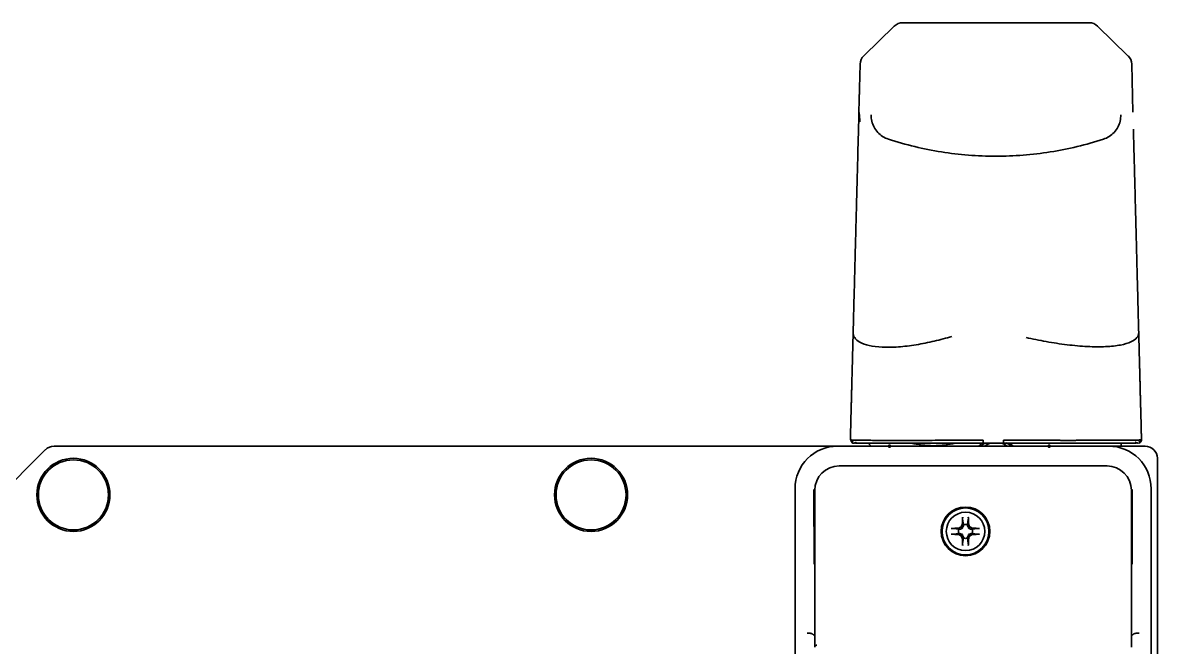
# Model space of a CAD drawing. Extents: x 53 to 4125, y 6244 to 9910.
# Drawn here: x 2777 to 2963.3, y 9807.4 to 9909.9 of the extents above; entities that cross this region are included whole.
import ezdxf

# ---------------------------------------------------------------- set-up
doc = ezdxf.new("R2010")
doc.units = 0
doc.header["$LTSCALE"] = 5
doc.layers.add('1', color=7, linetype='CONTINUOUS', true_color=0xffffff)

msp = doc.modelspace()

# ---------------------------------------------------------------- linework, layer by layer
at = {"layer": '1', "color": 7, "linetype": 'Continuous', "lineweight": 35}
for p, q in [((2915.09, 9904.46), (2920.08, 9909.33)), ((2952.08, 9909.89), (2921.47, 9909.89)), ((2953.47, 9909.33), (2958.46, 9904.46)), ((2914.28, 9895.22), (2914.48, 9903.08)), ((2959.07, 9903.08), (2959.27, 9895.22)), ((2914.35, 9898.1), (2914.35, 9898.16)), ((2959.2, 9898.16), (2959.2, 9898.1)), ((2914.18, 9891.44), (2914.28, 9895.22)), ((2914.31, 9895.15), (2914.28, 9895.22)), ((2913.33, 9859.1), (2913.38, 9861.1)), ((2782.1, 9840.39), (2910.77, 9840.39)), ((2910.77, 9840.39), (2955.28, 9840.39)), ((2915.78, 9840.89), (2916.28, 9840.39)), ((2934.7, 9840.89), (2938.04, 9840.89)), ((2955.28, 9840.39), (2961.28, 9840.39)), ((2957.28, 9840.39), (2957.34, 9840.46)), ((2960.17, 9840.89), (2960.18, 9840.89)), ((2766.93, 9826.05), (2780.69, 9839.81)), ((2963.28, 9838.39), (2963.28, 9772.39)), ((2955.03, 9837.14), (2911.02, 9837.14)), ((2903.78, 9810.85), (2903.78, 9833.39)), ((2906.9, 9821.04), (2906.88, 9833.29)), ((2907.03, 9833.14), (2907.03, 9807.84)), ((2959.03, 9807.84), (2959.03, 9833.14)), ((2959.17, 9833.29), (2959.15, 9821.04)), ((2962.28, 9833.39), (2962.28, 9810.85)), ((2930.69, 9826.74), (2929.76, 9826.86)), ((2930.86, 9826.74), (2930.67, 9826.93)), ((2931.26, 9826.91), (2931.05, 9827.11)), ((2931.43, 9827.31), (2931.24, 9827.5)), ((2931.43, 9827.48), (2931.31, 9828.41)), ((2932.12, 9827.31), (2932.31, 9827.5)), ((2932.13, 9827.48), (2932.24, 9828.41)), ((2932.29, 9826.91), (2932.5, 9827.11)), ((2932.69, 9826.74), (2932.88, 9826.93)), ((2932.87, 9826.74), (2933.79, 9826.86)), ((2930.69, 9826.04), (2929.76, 9825.93)), ((2930.86, 9826.05), (2930.67, 9825.86)), ((2931.26, 9825.87), (2931.05, 9825.67)), ((2931.43, 9825.48), (2931.24, 9825.29)), ((2931.43, 9825.3), (2931.31, 9824.38)), ((2932.12, 9825.48), (2932.31, 9825.29)), ((2932.13, 9825.3), (2932.24, 9824.38)), ((2932.29, 9825.87), (2932.5, 9825.67)), ((2932.69, 9826.05), (2932.88, 9825.86)), ((2932.87, 9826.04), (2933.79, 9825.93)), ((2906.9, 9809.39), (2906.78, 9809.39)), ((2906.9, 9809.39), (2906.9, 9809.39)), ((2959.15, 9809.39), (2959.27, 9809.39)), ((2959.15, 9809.39), (2959.15, 9809.39)), ((2903.78, 9793.74), (2903.78, 9807.64)), ((2907.13, 9807.57), (2907.03, 9807.57)), ((2962.28, 9807.64), (2962.28, 9793.74))]:
    msp.add_line(p, q, dxfattribs=at)
for centre, radius in [((2785.28, 9832.39), 6), ((2785.28, 9832.39), 5.75), ((2870.28, 9832.39), 6), ((2870.28, 9832.39), 5.75), ((2931.78, 9826.39), 4), ((2931.78, 9826.39), 3.85), ((2931.78, 9826.39), 3.16)]:
    msp.add_circle(centre, radius, dxfattribs=at)
for centre, radius, start, end in [((2921.47, 9907.89), 2, 90, 134.25), ((2952.08, 9907.89), 2, 45.75, 90), ((2916.48, 9903.03), 2, 134.25, 178.5), ((2957.07, 9903.03), 2, 1.5, 45.75), ((2782.1, 9838.39), 2, 90, 135), ((2936.78, 9837.89), 3.5, 120.9994, 134.415), ((2936.78, 9837.89), 3.1, 104.5978, 126.2541), ((2936.78, 9837.89), 3.1, 53.7478, 75.4041), ((2936.78, 9837.89), 3.5, 45.5794, 60.9975), ((2961.28, 9838.39), 2, 0, 90), ((2931.78, 9826.39), 1.15, 72.2011, 107.7989), ((2931.78, 9826.39), 1.15, 162.2011, 197.7989), ((2931.78, 9826.39), 1.15, 252.2011, 287.7989), ((2931.78, 9826.39), 1.15, 342.2011, 17.7989)]:
    msp.add_arc(centre, radius, start, end, dxfattribs=at)
for centre, major_axis, ratio, start_param, end_param in [((2910.78, 9833.39), (4.95, -4.95), 0.999695, 2.356347, 3.926839), ((2955.27, 9833.39), (-4.95, -4.95), 0.999695, 2.356347, 3.926839), ((2911.03, 9833.14), (-2.83, 2.83), 0.999695, 5.497939, 7.068431), ((2955.02, 9833.14), (2.83, 2.83), 0.999695, 5.497939, 7.068431), ((2931.48, 9826.4), (0.07, 3.73), 0.072244, 0.900133, 1.272854), ((2932.07, 9826.4), (0.07, -3.73), 0.072244, 1.868738, 2.24146), ((2931.77, 9826.69), (3.73, 0.07), 0.072244, 1.868738, 2.24146), ((2931.52, 9826.95), (3.34, 1.56), 0.094201, 1.665412, 1.782277), ((2931.22, 9826.65), (1.56, 3.34), 0.094201, 1.359315, 1.476181), ((2932.33, 9826.65), (1.56, -3.34), 0.094201, 1.665412, 1.782277), ((2932.03, 9826.95), (3.34, -1.56), 0.094201, 1.359315, 1.476181), ((2931.78, 9826.69), (3.73, -0.07), 0.072244, 0.900133, 1.272854), ((2931.77, 9826.1), (-3.73, 0.07), 0.072244, 0.900133, 1.272854), ((2931.52, 9825.84), (-3.34, 1.56), 0.094201, 1.359315, 1.476181), ((2931.22, 9826.13), (-1.56, 3.34), 0.094201, 1.665412, 1.782277), ((2931.48, 9826.39), (-0.07, 3.73), 0.072244, 1.868738, 2.24146), ((2932.07, 9826.39), (-0.07, -3.73), 0.072244, 0.900133, 1.272854), ((2932.33, 9826.13), (-1.56, -3.34), 0.094201, 1.359315, 1.476181), ((2932.03, 9825.84), (-3.34, -1.56), 0.094201, 1.665412, 1.782277), ((2931.78, 9826.1), (-3.73, -0.07), 0.072244, 1.868738, 2.24146), ((2907.4, 9809.4), (-0.5, -0.002), 0.003694, 5.497774, 6.274445), ((2958.65, 9809.4), (0.5, -0.002), 0.003694, 0.00874, 0.785412), ((2907.25, 9812.3), (0, -13.75), 0.017453, 5.043175, 5.063661), ((2907.32, 9812.31), (-0.2, -13.75), 0.017456, 5.064299, 5.080309), ((2958.8, 9812.3), (0, -13.75), 0.017454, 1.222352, 1.239985), ((2958.73, 9812.3), (0.2, -13.73), 0.017439, 1.203287, 1.216476)]:
    msp.add_ellipse(centre, major_axis=major_axis, ratio=ratio, start_param=start_param, end_param=end_param, dxfattribs=at)
for points, degree, knots in [([(2914.42, 9893.74), (2914.42, 9893.75), (2914.41, 9893.79), (2914.39, 9893.86), (2914.38, 9893.94), (2914.36, 9894.02), (2914.35, 9894.1), (2914.34, 9894.18), (2914.33, 9894.26), (2914.32, 9894.34), (2914.31, 9894.42), (2914.3, 9894.5), (2914.29, 9894.59), (2914.29, 9894.67), (2914.28, 9894.74), (2914.28, 9894.82), (2914.28, 9894.9), (2914.27, 9894.98), (2914.27, 9895.06), (2914.27, 9895.14), (2914.28, 9895.19), (2914.28, 9895.22)], 3, [0, 0, 0, 0, 0.026017, 0.081672, 0.137166, 0.192495, 0.247657, 0.302648, 0.357464, 0.412101, 0.466555, 0.520822, 0.574898, 0.628776, 0.682454, 0.735925, 0.789184, 0.842227, 0.895047, 0.94764, 1, 1, 1, 1]), ([(2959.35, 9892.41), (2959.35, 9892.4), (2959.35, 9892.36), (2959.35, 9892.15), (2959.36, 9891.81), (2959.38, 9891.16), (2959.41, 9889.87), (2959.45, 9888.43), (2959.5, 9886.5), (2959.57, 9884.09), (2959.64, 9881.39), (2959.73, 9877.64), (2959.83, 9873.94), (2959.92, 9870.44), (2960.01, 9867.05), (2960.1, 9863.84), (2960.17, 9860.99), (2960.2, 9859.68), (2960.22, 9859.03)], 3, [0, 0, 0, 0, 0.1, 0.15, 0.2, 0.3, 0.35, 0.4, 0.45, 0.5, 0.55, 0.6, 0.7, 0.75, 0.8, 0.9, 0.95, 1, 1, 1, 1]), ([(2913.38, 9861.1), (2913.4, 9861.77), (2913.45, 9863.83), (2913.54, 9866.92), (2913.62, 9870.16), (2913.68, 9872.63), (2913.75, 9875.16), (2913.82, 9877.75), (2913.89, 9880.34), (2913.95, 9882.83), (2914, 9884.69), (2914.04, 9886.03), (2914.07, 9887.23), (2914.1, 9888.43), (2914.13, 9889.78), (2914.15, 9890.52), (2914.16, 9890.96), (2914.17, 9891.18), (2914.18, 9891.35), (2914.18, 9891.42), (2914.18, 9891.44)], 3, [0, 0, 0, 0, 0.052632, 0.157895, 0.210526, 0.263158, 0.315789, 0.368421, 0.421053, 0.473684, 0.526316, 0.552632, 0.578947, 0.631579, 0.684211, 0.789474, 0.842105, 0.894737, 0.947368, 1, 1, 1, 1]), ([(2919.11, 9890.77), (2921.97, 9889.84), (2926.33, 9888.8), (2932.24, 9888.1), (2936.74, 9887.92), (2941.25, 9888.1), (2947.2, 9888.8), (2951.57, 9889.84), (2954.43, 9890.77)], 3, [0, 0, 0, 0, 0.25, 0.375, 0.5, 0.625, 0.75, 1, 1, 1, 1]), ([(2912.87, 9841.41), (2912.89, 9842.09), (2912.9, 9842.51), (2912.91, 9843.04), (2912.93, 9843.62), (2912.95, 9844.67), (2912.98, 9845.83), (2913.03, 9847.65), (2913.1, 9850.26), (2913.18, 9853.21), (2913.22, 9854.84), (2913.24, 9855.54), (2913.24, 9855.73), (2913.26, 9856.26), (2913.27, 9856.83), (2913.3, 9857.86), (2913.33, 9859.1)], 2, [0, 0, 0, 0.0625, 0.0625, 0.125, 0.125, 0.25, 0.25, 0.5, 0.5, 0.75, 0.78125, 0.8125, 0.8125, 0.875, 0.875, 1, 1, 1]), ([(2913.33, 9859.1), (2913.32, 9858.78), (2913.48, 9858.17), (2914.33, 9857.4), (2915.86, 9856.84), (2918.03, 9856.58), (2920.7, 9856.63), (2923.66, 9856.99), (2926.68, 9857.6), (2928.6, 9858.12), (2929.52, 9858.39)], 3, [0, 0, 0, 0, 0.124982, 0.249985, 0.374989, 0.499992, 0.624995, 0.749998, 0.875001, 1, 1, 1, 1]), ([(2941.72, 9858.22), (2942.78, 9857.98), (2945.01, 9857.52), (2948.47, 9856.99), (2951.85, 9856.7), (2954.88, 9856.67), (2957.34, 9856.94), (2959.08, 9857.46), (2960.05, 9858.17), (2960.23, 9858.74), (2960.22, 9859.03)], 3, [0, 0, 0, 0, 0.124993, 0.249997, 0.375, 0.500003, 0.625007, 0.75001, 0.875013, 1, 1, 1, 1]), ([(2960.22, 9859.03), (2960.25, 9858.12), (2960.28, 9856.81), (2960.29, 9856.27), (2960.32, 9855.2), (2960.34, 9854.64), (2960.39, 9852.68), (2960.45, 9850.24), (2960.51, 9847.84), (2960.57, 9845.82), (2960.6, 9844.69), (2960.63, 9843.61), (2960.64, 9843.01), (2960.65, 9842.51), (2960.66, 9842.24), (2960.68, 9841.68), (2960.68, 9841.41)], 2, [0, 0, 0, 0.125, 0.125, 0.1875, 0.25, 0.25, 0.5, 0.5, 0.75, 0.75, 0.875, 0.875, 0.9375, 0.9375, 0.96875, 1, 1, 1]), ([(2912.96, 9841.4), (2912.96, 9841.37), (2912.97, 9841.31), (2913, 9841.21), (2913.04, 9841.12), (2913.09, 9841.06), (2913.12, 9841.03)], 3, [0, 0, 0, 0, 0.232591, 0.479347, 0.737148, 1, 1, 1, 1]), ([(2934.69, 9841.38), (2933.97, 9841.38), (2933.25, 9841.38), (2931.81, 9841.37), (2931.09, 9841.36), (2930.03, 9841.36), (2929.68, 9841.36), (2928.98, 9841.35), (2928.63, 9841.35), (2927.61, 9841.35), (2926.94, 9841.34), (2925.62, 9841.34), (2924.97, 9841.34), (2923.7, 9841.33), (2923.09, 9841.33), (2921.3, 9841.33), (2920.21, 9841.33), (2918.7, 9841.33), (2918.22, 9841.33), (2917.32, 9841.34), (2916.89, 9841.34), (2916.11, 9841.34), (2915.75, 9841.34), (2915.25, 9841.35), (2915.09, 9841.35), (2914.79, 9841.35), (2914.64, 9841.35), (2914.37, 9841.36), (2914.24, 9841.36), (2914.01, 9841.36), (2913.9, 9841.37), (2913.59, 9841.37), (2913.42, 9841.38), (2913.15, 9841.39), (2913.05, 9841.4), (2912.98, 9841.4), (2912.97, 9841.4), (2912.96, 9841.4)], 3, [0, 0, 0, 0, 0.066297, 0.066297, 0.132593, 0.132593, 0.165741, 0.165741, 0.19889, 0.19889, 0.265186, 0.265186, 0.331483, 0.331483, 0.397779, 0.397779, 0.530372, 0.530372, 0.596669, 0.596669, 0.662965, 0.662965, 0.729262, 0.729262, 0.76241, 0.76241, 0.795558, 0.795558, 0.828706, 0.828706, 0.861855, 0.861855, 0.928151, 0.928151, 0.994448, 0.994448, 1, 1, 1, 1]), ([(2913.18, 9840.93), (2913.18, 9840.93), (2913.18, 9840.93), (2913.24, 9840.9), (2913.31, 9840.89), (2913.37, 9840.89)], 3, [0, 0, 0, 0, 0.007998, 0.007998, 1, 1, 1, 1]), ([(2913.37, 9840.89), (2913.37, 9840.89), (2913.37, 9840.89), (2913.37, 9840.89), (2913.37, 9840.89), (2913.37, 9840.89), (2913.37, 9840.89), (2913.37, 9840.89), (2913.38, 9840.89), (2913.38, 9840.89), (2913.38, 9840.89), (2913.38, 9840.89), (2913.39, 9840.89), (2913.39, 9840.89), (2913.39, 9840.89), (2913.4, 9840.89), (2913.4, 9840.89), (2913.4, 9840.89), (2913.41, 9840.89), (2913.41, 9840.89), (2913.42, 9840.89), (2913.42, 9840.89), (2913.43, 9840.89), (2913.44, 9840.89), (2913.44, 9840.89), (2913.45, 9840.89), (2913.45, 9840.89), (2913.46, 9840.89), (2913.47, 9840.89), (2913.47, 9840.89), (2913.48, 9840.89), (2913.49, 9840.89), (2913.5, 9840.89), (2913.5, 9840.89), (2913.51, 9840.89), (2913.52, 9840.89), (2913.53, 9840.89), (2913.54, 9840.89), (2913.55, 9840.89), (2913.56, 9840.89), (2913.56, 9840.89), (2913.57, 9840.89), (2913.57, 9840.89)], 3, [0, 0, 0, 0, 0.026887, 0.053695, 0.080425, 0.107077, 0.13365, 0.160147, 0.186566, 0.212907, 0.239172, 0.265361, 0.291473, 0.317509, 0.343469, 0.369354, 0.395163, 0.420896, 0.446555, 0.472139, 0.497648, 0.523083, 0.548444, 0.57373, 0.598943, 0.624082, 0.649148, 0.67414, 0.699059, 0.723905, 0.748678, 0.773379, 0.798007, 0.822563, 0.847047, 0.871459, 0.8958, 0.920069, 0.944266, 0.968393, 0.992449, 1, 1, 1, 1]), ([(2913.74, 9840.89), (2913.75, 9840.89), (2913.76, 9840.89), (2913.77, 9840.89), (2913.8, 9840.89), (2913.85, 9840.89), (2913.95, 9840.89), (2914.1, 9840.89), (2914.27, 9840.89), (2914.45, 9840.89), (2914.63, 9840.89), (2914.81, 9840.89), (2915.15, 9840.89), (2915.8, 9840.89), (2916.69, 9840.89), (2917.6, 9840.89), (2918.27, 9840.89), (2918.91, 9840.89), (2919.5, 9840.89), (2920.05, 9840.89), (2920.56, 9840.89), (2921.08, 9840.89), (2921.62, 9840.89), (2922.17, 9840.89), (2922.69, 9840.89), (2923.19, 9840.89), (2923.66, 9840.89), (2924.16, 9840.89), (2924.68, 9840.89), (2925.23, 9840.89), (2925.8, 9840.89), (2926.36, 9840.89), (2926.91, 9840.89), (2927.46, 9840.89), (2928.04, 9840.89), (2928.61, 9840.89), (2929.18, 9840.89), (2929.77, 9840.89), (2930.36, 9840.89), (2930.94, 9840.89), (2931.46, 9840.89), (2931.99, 9840.89), (2932.4, 9840.89), (2932.68, 9840.89), (2932.84, 9840.89), (2933, 9840.89), (2933.16, 9840.89), (2933.32, 9840.89), (2933.47, 9840.89), (2933.63, 9840.89), (2933.78, 9840.89), (2933.94, 9840.89), (2934.09, 9840.89), (2934.24, 9840.89), (2934.4, 9840.89), (2934.55, 9840.89), (2934.65, 9840.89), (2934.7, 9840.89)], 3, [0, 0, 0, 0, 0.002236, 0.004532, 0.00682, 0.017165, 0.032459, 0.052713, 0.07795, 0.096157, 0.114061, 0.131657, 0.148912, 0.206468, 0.290166, 0.329927, 0.366614, 0.400129, 0.430376, 0.453894, 0.477323, 0.500693, 0.524029, 0.54736, 0.570712, 0.588952, 0.607852, 0.627396, 0.647567, 0.668345, 0.689714, 0.711658, 0.730446, 0.750233, 0.77104, 0.7929, 0.810641, 0.831098, 0.854297, 0.872374, 0.890436, 0.908478, 0.926495, 0.931931, 0.937338, 0.942716, 0.948066, 0.953387, 0.95868, 0.963944, 0.96918, 0.974387, 0.979566, 0.984717, 0.98984, 0.994934, 1, 1, 1, 1]), ([(2922.81, 9840.89), (2923.42, 9840.75), (2924.03, 9840.64), (2925.25, 9840.5), (2925.87, 9840.46), (2926.79, 9840.46), (2927.1, 9840.47), (2927.56, 9840.49), (2927.79, 9840.51), (2928.02, 9840.53), (2928.18, 9840.55), (2928.26, 9840.56), (2928.95, 9840.64), (2929.56, 9840.75), (2930.17, 9840.89)], 3, [0, 0, 0, 0, 0.25, 0.25, 0.5, 0.5, 0.625, 0.625, 0.6875, 0.71875, 0.71875, 0.75, 0.75, 1, 1, 1, 1]), ([(2934.58, 9840.89), (2934.47, 9840.82), (2934.37, 9840.74), (2934.18, 9840.57), (2934.09, 9840.48), (2934, 9840.39)], 3, [0, 0, 0, 0, 0.5, 0.5, 1, 1, 1, 1]), ([(2934.7, 9840.89), (2934.7, 9840.89), (2934.7, 9840.9), (2934.7, 9840.95), (2934.69, 9840.99), (2934.69, 9841.08), (2934.69, 9841.14), (2934.69, 9841.26), (2934.69, 9841.33), (2934.69, 9841.38)], 3, [0, 0, 0, 0, 0.25, 0.25, 0.5, 0.5, 0.75, 0.75, 1, 1, 1, 1]), ([(2938.04, 9841.38), (2938.07, 9841.38), (2938.11, 9841.38), (2938.19, 9841.38), (2938.27, 9841.38), (2938.36, 9841.38), (2938.45, 9841.38), (2938.54, 9841.38), (2938.65, 9841.38), (2938.75, 9841.38), (2938.87, 9841.38), (2938.99, 9841.38), (2939.11, 9841.38), (2939.24, 9841.38), (2939.38, 9841.38), (2939.52, 9841.38), (2939.67, 9841.38), (2939.82, 9841.37), (2939.98, 9841.37), (2940.14, 9841.37), (2940.32, 9841.37), (2940.49, 9841.37), (2940.67, 9841.37), (2940.86, 9841.37), (2941.06, 9841.37), (2941.26, 9841.37), (2941.46, 9841.36), (2941.68, 9841.36), (2941.89, 9841.36), (2942.12, 9841.36), (2942.35, 9841.36), (2942.58, 9841.36), (2942.83, 9841.36), (2943.07, 9841.36), (2943.33, 9841.35), (2943.59, 9841.35), (2943.85, 9841.35), (2944.12, 9841.35), (2944.4, 9841.35), (2944.68, 9841.35), (2944.97, 9841.35), (2945.26, 9841.35), (2945.56, 9841.35), (2945.86, 9841.35), (2946.17, 9841.35), (2946.48, 9841.35), (2946.8, 9841.35), (2947.12, 9841.34), (2947.44, 9841.34), (2947.77, 9841.34), (2948.11, 9841.34), (2948.45, 9841.34), (2948.79, 9841.34), (2949.13, 9841.34), (2949.48, 9841.34), (2949.83, 9841.34), (2950.18, 9841.34), (2950.53, 9841.35), (2950.89, 9841.35), (2951.25, 9841.35), (2951.6, 9841.35), (2951.96, 9841.35), (2952.32, 9841.35), (2952.67, 9841.35), (2953.03, 9841.35), (2953.38, 9841.35), (2953.73, 9841.35), (2954.15, 9841.35), (2954.63, 9841.35), (2955.15, 9841.35), (2955.64, 9841.35), (2956.1, 9841.35), (2956.52, 9841.35), (2956.92, 9841.36), (2957.28, 9841.36), (2957.62, 9841.36), (2957.94, 9841.36), (2958.14, 9841.36), (2958.26, 9841.36), (2958.29, 9841.36), (2958.32, 9841.36), (2958.36, 9841.36), (2958.39, 9841.36), (2958.43, 9841.36), (2958.46, 9841.36), (2958.49, 9841.36), (2958.53, 9841.36), (2958.56, 9841.37), (2958.6, 9841.37), (2958.63, 9841.37), (2958.67, 9841.37), (2958.7, 9841.37), (2958.74, 9841.37), (2958.77, 9841.37), (2958.81, 9841.37), (2958.84, 9841.37), (2958.87, 9841.37), (2958.91, 9841.37), (2958.94, 9841.37), (2958.98, 9841.37), (2959.01, 9841.37), (2959.05, 9841.37), (2959.08, 9841.37), (2959.12, 9841.37), (2959.15, 9841.37), (2959.19, 9841.37), (2959.22, 9841.37), (2959.26, 9841.37), (2959.29, 9841.37), (2959.33, 9841.38), (2959.36, 9841.38), (2959.39, 9841.38), (2959.43, 9841.38), (2959.46, 9841.38), (2959.49, 9841.38), (2959.53, 9841.38), (2959.56, 9841.38), (2959.59, 9841.38), (2959.63, 9841.38), (2959.66, 9841.38), (2959.69, 9841.38), (2959.72, 9841.38), (2959.75, 9841.38), (2959.78, 9841.38), (2959.82, 9841.38), (2959.85, 9841.38), (2959.88, 9841.39), (2959.91, 9841.39), (2959.94, 9841.39), (2959.96, 9841.39), (2959.99, 9841.39), (2960.02, 9841.39), (2960.05, 9841.39), (2960.08, 9841.39), (2960.1, 9841.39), (2960.13, 9841.39), (2960.16, 9841.39), (2960.18, 9841.39), (2960.21, 9841.39), (2960.23, 9841.39), (2960.26, 9841.39), (2960.28, 9841.39), (2960.3, 9841.4), (2960.33, 9841.4), (2960.35, 9841.4), (2960.37, 9841.4), (2960.39, 9841.4), (2960.41, 9841.4), (2960.43, 9841.4), (2960.45, 9841.4), (2960.47, 9841.4), (2960.48, 9841.4), (2960.5, 9841.4), (2960.52, 9841.4), (2960.53, 9841.4), (2960.55, 9841.4), (2960.56, 9841.4), (2960.58, 9841.4), (2960.58, 9841.4), (2960.59, 9841.4), (2960.59, 9841.4)], 3, [0, 0, 0, 0, 0.002067, 0.004294, 0.006682, 0.009233, 0.011947, 0.014824, 0.017866, 0.021073, 0.024447, 0.027988, 0.031697, 0.035575, 0.039624, 0.043844, 0.048237, 0.052804, 0.057546, 0.062464, 0.06756, 0.072835, 0.07829, 0.083926, 0.089745, 0.095749, 0.101939, 0.108316, 0.114883, 0.12164, 0.128589, 0.135732, 0.143071, 0.150605, 0.158337, 0.166268, 0.1744, 0.182732, 0.191268, 0.200007, 0.208952, 0.218103, 0.227462, 0.23703, 0.246808, 0.256798, 0.267, 0.277416, 0.288045, 0.298887, 0.309944, 0.321215, 0.3327, 0.344399, 0.356312, 0.36844, 0.38078, 0.393335, 0.406102, 0.419081, 0.43227, 0.445668, 0.459273, 0.473082, 0.487093, 0.501305, 0.515714, 0.530317, 0.554133, 0.577395, 0.600091, 0.622208, 0.643736, 0.664667, 0.684993, 0.704712, 0.723822, 0.742321, 0.7445, 0.746706, 0.748939, 0.751199, 0.753485, 0.755798, 0.758138, 0.760504, 0.762896, 0.765315, 0.767761, 0.770233, 0.772731, 0.775255, 0.777805, 0.780381, 0.782983, 0.785611, 0.788265, 0.790944, 0.793649, 0.796379, 0.799135, 0.801916, 0.804723, 0.807554, 0.810411, 0.813292, 0.816198, 0.81913, 0.822085, 0.825066, 0.828071, 0.8311, 0.834154, 0.837232, 0.840334, 0.84346, 0.84661, 0.849783, 0.852981, 0.856202, 0.859446, 0.862714, 0.866005, 0.869319, 0.872656, 0.876015, 0.879398, 0.882803, 0.88623, 0.88968, 0.893151, 0.896645, 0.900161, 0.903698, 0.907256, 0.910836, 0.914438, 0.91806, 0.921702, 0.925366, 0.92905, 0.932754, 0.936478, 0.940222, 0.943986, 0.947769, 0.951572, 0.955394, 0.959235, 0.963094, 0.966973, 0.97087, 0.974786, 0.97872, 0.982672, 0.986642, 0.990629, 0.994634, 0.998657, 1, 1, 1, 1]), ([(2938.04, 9841.38), (2938.04, 9841.33), (2938.04, 9841.26), (2938.04, 9841.14), (2938.04, 9841.08), (2938.04, 9840.99), (2938.04, 9840.95), (2938.04, 9840.9), (2938.04, 9840.89), (2938.04, 9840.89)], 3, [0, 0, 0, 0, 0.25, 0.25, 0.5, 0.5, 0.75, 0.75, 1, 1, 1, 1]), ([(2938.04, 9840.89), (2938.07, 9840.89), (2938.12, 9840.89), (2938.21, 9840.89), (2938.3, 9840.89), (2938.4, 9840.89), (2938.5, 9840.89), (2938.62, 9840.89), (2938.74, 9840.89), (2938.86, 9840.89), (2939, 9840.89), (2939.14, 9840.89), (2939.28, 9840.89), (2939.44, 9840.89), (2939.6, 9840.89), (2939.76, 9840.89), (2939.94, 9840.89), (2940.12, 9840.89), (2940.45, 9840.89), (2940.91, 9840.89), (2941.49, 9840.89), (2942.01, 9840.89), (2942.49, 9840.89), (2942.96, 9840.89), (2943.43, 9840.89), (2943.92, 9840.89), (2944.44, 9840.89), (2944.97, 9840.89), (2945.51, 9840.89), (2946.07, 9840.89), (2946.74, 9840.89), (2947.48, 9840.89), (2948.28, 9840.89), (2949.03, 9840.89), (2949.73, 9840.89), (2950.35, 9840.89), (2950.88, 9840.89), (2951.34, 9840.89), (2951.78, 9840.89), (2952.2, 9840.89), (2952.6, 9840.89), (2952.98, 9840.89), (2953.33, 9840.89), (2953.83, 9840.89), (2954.45, 9840.89), (2955.15, 9840.89), (2955.79, 9840.89), (2956.35, 9840.89), (2956.83, 9840.89), (2957.23, 9840.89), (2957.57, 9840.89), (2957.85, 9840.89), (2958.07, 9840.89), (2958.25, 9840.89), (2958.44, 9840.89), (2958.66, 9840.89), (2958.91, 9840.89), (2959.15, 9840.89), (2959.34, 9840.89), (2959.49, 9840.89), (2959.62, 9840.89), (2959.71, 9840.89), (2959.76, 9840.89), (2959.78, 9840.89)], 3, [0, 0, 0, 0, 0.002533, 0.005294, 0.008283, 0.0115, 0.014944, 0.018615, 0.022512, 0.026635, 0.030984, 0.035558, 0.040356, 0.045378, 0.050625, 0.056095, 0.061787, 0.067703, 0.073842, 0.094409, 0.113284, 0.13049, 0.14604, 0.161194, 0.177091, 0.193737, 0.211124, 0.229243, 0.248079, 0.267613, 0.287821, 0.318112, 0.347193, 0.375119, 0.401933, 0.427667, 0.44692, 0.465659, 0.483865, 0.501523, 0.518622, 0.535162, 0.55114, 0.566557, 0.603567, 0.639038, 0.673039, 0.705548, 0.734285, 0.760124, 0.783059, 0.803094, 0.820244, 0.834519, 0.845927, 0.867413, 0.891176, 0.917237, 0.938906, 0.958202, 0.975103, 0.989593, 1, 1, 1, 1]), ([(2939.55, 9840.39), (2939.46, 9840.48), (2939.37, 9840.57), (2939.18, 9840.74), (2939.08, 9840.82), (2938.97, 9840.89)], 3, [0, 0, 0, 0, 0.5, 0.5, 1, 1, 1, 1]), ([(2957.34, 9840.89), (2957.34, 9840.75), (2957.34, 9840.64), (2957.34, 9840.5), (2957.34, 9840.46), (2957.34, 9840.46), (2957.34, 9840.46), (2957.34, 9840.46)], 3, [0, 0, 0, 0, 0.498862, 0.498862, 0.997724, 0.997724, 1, 1, 1, 1]), ([(2960.18, 9840.89), (2960.24, 9840.89), (2960.31, 9840.9), (2960.37, 9840.93), (2960.37, 9840.93), (2960.37, 9840.93)], 3, [0, 0, 0, 0, 0.991695, 0.991695, 1, 1, 1, 1]), ([(2960.39, 9840.96), (2960.42, 9840.97), (2960.48, 9841), (2960.56, 9841.06), (2960.62, 9841.15), (2960.66, 9841.24), (2960.68, 9841.31), (2960.68, 9841.37), (2960.68, 9841.41)], 3, [0, 0, 0, 0, 0.398005, 0.679053, 0.83861, 0.88955, 0.930263, 1, 1, 1, 1]), ([(2960.44, 9841.03), (2960.46, 9841.06), (2960.51, 9841.11), (2960.56, 9841.21), (2960.58, 9841.31), (2960.59, 9841.37), (2960.59, 9841.4)], 3, [0, 0, 0, 0, 0.262853, 0.520648, 0.767403, 1, 1, 1, 1]), ([(2931.31, 9828.41), (2931.31, 9828.41), (2931.31, 9828.42), (2931.3, 9828.44), (2931.3, 9828.44), (2931.3, 9828.45), (2931.3, 9828.46), (2931.3, 9828.48), (2931.3, 9828.49), (2931.3, 9828.5), (2931.3, 9828.52), (2931.3, 9828.53), (2931.3, 9828.55), (2931.3, 9828.56), (2931.3, 9828.58), (2931.3, 9828.59), (2931.3, 9828.61), (2931.3, 9828.62), (2931.3, 9828.63), (2931.3, 9828.65), (2931.3, 9828.67), (2931.31, 9828.69), (2931.31, 9828.71), (2931.31, 9828.72)], 3, [0, 0, 0, 0, 0.125, 0.125, 0.1875, 0.1875, 0.25, 0.3125, 0.3125, 0.375, 0.375, 0.5, 0.5, 0.5625, 0.5625, 0.625, 0.6875, 0.6875, 0.75, 0.75, 0.875, 0.875, 1, 1, 1, 1]), ([(2932.24, 9828.72), (2932.24, 9828.71), (2932.24, 9828.69), (2932.25, 9828.67), (2932.25, 9828.65), (2932.25, 9828.62), (2932.25, 9828.61), (2932.25, 9828.58), (2932.25, 9828.58), (2932.25, 9828.56), (2932.25, 9828.55), (2932.25, 9828.53), (2932.25, 9828.52), (2932.25, 9828.51), (2932.25, 9828.49), (2932.25, 9828.48), (2932.25, 9828.46), (2932.25, 9828.45), (2932.25, 9828.44), (2932.25, 9828.43), (2932.24, 9828.42), (2932.24, 9828.41), (2932.24, 9828.41), (2932.24, 9828.41)], 3, [0, 0, 0, 0, 0.125, 0.125, 0.25, 0.25, 0.375, 0.375, 0.4375, 0.4375, 0.5, 0.5625, 0.5625, 0.625, 0.625, 0.75, 0.75, 0.8125, 0.8125, 0.875, 0.9375, 0.9375, 1, 1, 1, 1]), ([(2929.45, 9826.86), (2929.46, 9826.86), (2929.47, 9826.86), (2929.5, 9826.86), (2929.52, 9826.86), (2929.55, 9826.87), (2929.56, 9826.87), (2929.58, 9826.87), (2929.59, 9826.87), (2929.61, 9826.87), (2929.62, 9826.87), (2929.64, 9826.87), (2929.65, 9826.87), (2929.66, 9826.87), (2929.68, 9826.87), (2929.69, 9826.87), (2929.71, 9826.86), (2929.72, 9826.86), (2929.73, 9826.86), (2929.74, 9826.86), (2929.75, 9826.86), (2929.76, 9826.86), (2929.76, 9826.86), (2929.76, 9826.86)], 3, [0, 0, 0, 0, 0.125, 0.125, 0.25, 0.25, 0.375, 0.375, 0.4375, 0.4375, 0.5, 0.5625, 0.5625, 0.625, 0.625, 0.75, 0.75, 0.8125, 0.8125, 0.875, 0.9375, 0.9375, 1, 1, 1, 1]), ([(2931.26, 9826.91), (2931.19, 9826.88), (2931.12, 9826.85), (2930.99, 9826.8), (2930.92, 9826.77), (2930.86, 9826.74)], 3, [0, 0, 0, 0, 0.5, 0.5, 1, 1, 1, 1]), ([(2931.43, 9827.31), (2931.4, 9827.24), (2931.37, 9827.18), (2931.32, 9827.05), (2931.29, 9826.98), (2931.26, 9826.91)], 3, [0, 0, 0, 0, 0.5, 0.5, 1, 1, 1, 1]), ([(2932.29, 9826.91), (2932.26, 9826.98), (2932.23, 9827.05), (2932.18, 9827.18), (2932.15, 9827.24), (2932.12, 9827.31)], 3, [0, 0, 0, 0, 0.5, 0.5, 1, 1, 1, 1]), ([(2932.69, 9826.74), (2932.63, 9826.77), (2932.56, 9826.8), (2932.43, 9826.85), (2932.36, 9826.88), (2932.29, 9826.91)], 3, [0, 0, 0, 0, 0.5, 0.5, 1, 1, 1, 1]), ([(2933.79, 9826.86), (2933.79, 9826.86), (2933.8, 9826.86), (2933.82, 9826.86), (2933.82, 9826.86), (2933.83, 9826.86), (2933.85, 9826.87), (2933.86, 9826.87), (2933.87, 9826.87), (2933.88, 9826.87), (2933.9, 9826.87), (2933.91, 9826.87), (2933.94, 9826.87), (2933.94, 9826.87), (2933.96, 9826.87), (2933.97, 9826.87), (2933.99, 9826.87), (2934, 9826.87), (2934.01, 9826.86), (2934.03, 9826.86), (2934.05, 9826.86), (2934.08, 9826.86), (2934.09, 9826.86), (2934.1, 9826.86)], 3, [0, 0, 0, 0, 0.125, 0.125, 0.1875, 0.1875, 0.25, 0.3125, 0.3125, 0.375, 0.375, 0.5, 0.5, 0.5625, 0.5625, 0.625, 0.6875, 0.6875, 0.75, 0.75, 0.875, 0.875, 1, 1, 1, 1]), ([(2906.99, 9825.12), (2906.98, 9824.78), (2906.96, 9824.44), (2906.94, 9823.76), (2906.93, 9823.42), (2906.91, 9822.4), (2906.9, 9821.72), (2906.9, 9821.04)], 3, [0, 0, 0, 0, 0.25, 0.25, 0.5, 0.5, 1, 1, 1, 1]), ([(2929.76, 9825.93), (2929.76, 9825.92), (2929.75, 9825.92), (2929.73, 9825.92), (2929.73, 9825.92), (2929.72, 9825.92), (2929.71, 9825.92), (2929.69, 9825.92), (2929.68, 9825.92), (2929.67, 9825.92), (2929.65, 9825.92), (2929.64, 9825.92), (2929.61, 9825.92), (2929.61, 9825.92), (2929.59, 9825.92), (2929.58, 9825.92), (2929.56, 9825.92), (2929.55, 9825.92), (2929.54, 9825.92), (2929.52, 9825.92), (2929.5, 9825.92), (2929.47, 9825.92), (2929.46, 9825.93), (2929.45, 9825.93)], 3, [0, 0, 0, 0, 0.125, 0.125, 0.1875, 0.1875, 0.25, 0.3125, 0.3125, 0.375, 0.375, 0.5, 0.5, 0.5625, 0.5625, 0.625, 0.6875, 0.6875, 0.75, 0.75, 0.875, 0.875, 1, 1, 1, 1]), ([(2930.86, 9826.05), (2930.92, 9826.02), (2930.99, 9825.99), (2931.12, 9825.93), (2931.19, 9825.91), (2931.26, 9825.87)], 3, [0, 0, 0, 0, 0.5, 0.5, 1, 1, 1, 1]), ([(2931.26, 9825.87), (2931.29, 9825.81), (2931.32, 9825.74), (2931.37, 9825.61), (2931.4, 9825.54), (2931.43, 9825.48)], 3, [0, 0, 0, 0, 0.5, 0.5, 1, 1, 1, 1]), ([(2932.12, 9825.48), (2932.15, 9825.54), (2932.18, 9825.61), (2932.23, 9825.74), (2932.26, 9825.81), (2932.29, 9825.87)], 3, [0, 0, 0, 0, 0.5, 0.5, 1, 1, 1, 1]), ([(2932.29, 9825.87), (2932.36, 9825.91), (2932.43, 9825.93), (2932.56, 9825.99), (2932.63, 9826.02), (2932.69, 9826.05)], 3, [0, 0, 0, 0, 0.5, 0.5, 1, 1, 1, 1]), ([(2934.1, 9825.93), (2934.09, 9825.93), (2934.08, 9825.92), (2934.05, 9825.92), (2934.03, 9825.92), (2934, 9825.92), (2933.99, 9825.92), (2933.97, 9825.92), (2933.96, 9825.92), (2933.94, 9825.92), (2933.93, 9825.92), (2933.91, 9825.92), (2933.9, 9825.92), (2933.89, 9825.92), (2933.87, 9825.92), (2933.86, 9825.92), (2933.84, 9825.92), (2933.83, 9825.92), (2933.82, 9825.92), (2933.81, 9825.92), (2933.8, 9825.92), (2933.79, 9825.92), (2933.79, 9825.92), (2933.79, 9825.93)], 3, [0, 0, 0, 0, 0.125, 0.125, 0.25, 0.25, 0.375, 0.375, 0.4375, 0.4375, 0.5, 0.5625, 0.5625, 0.625, 0.625, 0.75, 0.75, 0.8125, 0.8125, 0.875, 0.9375, 0.9375, 1, 1, 1, 1]), ([(2931.31, 9824.07), (2931.31, 9824.08), (2931.31, 9824.09), (2931.3, 9824.12), (2931.3, 9824.13), (2931.3, 9824.16), (2931.3, 9824.18), (2931.3, 9824.2), (2931.3, 9824.21), (2931.3, 9824.22), (2931.3, 9824.24), (2931.3, 9824.25), (2931.3, 9824.27), (2931.3, 9824.28), (2931.3, 9824.3), (2931.3, 9824.31), (2931.3, 9824.33), (2931.3, 9824.33), (2931.3, 9824.35), (2931.3, 9824.36), (2931.31, 9824.37), (2931.31, 9824.37), (2931.31, 9824.38), (2931.31, 9824.38)], 3, [0, 0, 0, 0, 0.125, 0.125, 0.25, 0.25, 0.375, 0.375, 0.4375, 0.4375, 0.5, 0.5625, 0.5625, 0.625, 0.625, 0.75, 0.75, 0.8125, 0.8125, 0.875, 0.9375, 0.9375, 1, 1, 1, 1]), ([(2932.24, 9824.38), (2932.24, 9824.37), (2932.24, 9824.37), (2932.25, 9824.35), (2932.25, 9824.35), (2932.25, 9824.33), (2932.25, 9824.32), (2932.25, 9824.31), (2932.25, 9824.3), (2932.25, 9824.29), (2932.25, 9824.27), (2932.25, 9824.25), (2932.25, 9824.23), (2932.25, 9824.22), (2932.25, 9824.21), (2932.25, 9824.19), (2932.25, 9824.18), (2932.25, 9824.16), (2932.25, 9824.16), (2932.25, 9824.13), (2932.25, 9824.12), (2932.24, 9824.09), (2932.24, 9824.08), (2932.24, 9824.07)], 3, [0, 0, 0, 0, 0.125, 0.125, 0.1875, 0.1875, 0.25, 0.3125, 0.3125, 0.375, 0.375, 0.5, 0.5, 0.5625, 0.5625, 0.625, 0.6875, 0.6875, 0.75, 0.75, 0.875, 0.875, 1, 1, 1, 1]), ([(2903.78, 9807.64), (2903.78, 9807.65), (2903.78, 9807.68), (2903.78, 9807.73), (2903.78, 9807.8), (2903.78, 9807.88), (2903.78, 9807.98), (2903.78, 9808.09), (2903.78, 9808.21), (2903.78, 9808.37), (2903.78, 9808.55), (2903.78, 9808.76), (2903.78, 9808.95), (2903.78, 9809.13), (2903.78, 9809.32), (2903.78, 9809.52), (2903.78, 9809.74), (2903.78, 9809.92), (2903.78, 9810.06), (2903.78, 9810.14), (2903.78, 9810.21), (2903.78, 9810.28), (2903.78, 9810.35), (2903.78, 9810.42), (2903.78, 9810.48), (2903.78, 9810.54), (2903.78, 9810.59), (2903.78, 9810.64), (2903.78, 9810.69), (2903.78, 9810.73), (2903.78, 9810.78), (2903.78, 9810.81), (2903.78, 9810.84), (2903.78, 9810.85)], 3, [0, 0, 0, 0, 0.015307, 0.035184, 0.059624, 0.088618, 0.122161, 0.160243, 0.20286, 0.250007, 0.318362, 0.382801, 0.443342, 0.499998, 0.55265, 0.611855, 0.677626, 0.749989, 0.773387, 0.795826, 0.817305, 0.837824, 0.857382, 0.87598, 0.893616, 0.91029, 0.926001, 0.940748, 0.954531, 0.967349, 0.9792, 0.990084, 1, 1, 1, 1]), ([(2903.78, 9807.64), (2903.78, 9807.64), (2903.78, 9807.65), (2903.78, 9807.67), (2903.78, 9807.69), (2903.78, 9807.74), (2903.78, 9807.85), (2903.78, 9807.94), (2903.78, 9808.13), (2903.78, 9808.25), (2903.78, 9808.45), (2903.78, 9808.51), (2903.78, 9808.64), (2903.78, 9808.71), (2903.78, 9808.9), (2903.78, 9809.04), (2903.78, 9809.24), (2903.78, 9809.31), (2903.78, 9809.45), (2903.78, 9809.51), (2903.78, 9809.72), (2903.78, 9810), (2903.78, 9810.35), (2903.78, 9810.6), (2903.78, 9810.72), (2903.78, 9810.79), (2903.78, 9810.81), (2903.78, 9810.83), (2903.78, 9810.84), (2903.78, 9810.85)], 3, [0, 0, 0, 0, 0.007813, 0.007813, 0.015625, 0.03125, 0.0625, 0.125, 0.125, 0.25, 0.25, 0.3125, 0.3125, 0.375, 0.375, 0.5, 0.5, 0.5625, 0.5625, 0.625, 0.625, 0.75, 0.875, 0.9375, 0.96875, 0.984375, 0.992188, 0.992188, 1, 1, 1, 1]), ([(2962.27, 9810.85), (2962.27, 9810.84), (2962.27, 9810.83), (2962.27, 9810.81), (2962.27, 9810.79), (2962.27, 9810.72), (2962.27, 9810.6), (2962.27, 9810.49), (2962.27, 9810.28), (2962.27, 9810.14), (2962.27, 9809.93), (2962.27, 9809.86), (2962.27, 9809.72), (2962.27, 9809.65), (2962.27, 9809.44), (2962.27, 9809.31), (2962.27, 9809.1), (2962.27, 9809.04), (2962.27, 9808.9), (2962.27, 9808.84), (2962.27, 9808.64), (2962.27, 9808.38), (2962.27, 9808.06), (2962.27, 9807.85), (2962.27, 9807.74), (2962.27, 9807.69), (2962.27, 9807.67), (2962.27, 9807.65), (2962.27, 9807.64), (2962.27, 9807.64)], 3, [0, 0, 0, 0, 0.007812, 0.007812, 0.015625, 0.03125, 0.0625, 0.125, 0.125, 0.25, 0.25, 0.3125, 0.3125, 0.375, 0.375, 0.5, 0.5, 0.5625, 0.5625, 0.625, 0.625, 0.75, 0.875, 0.9375, 0.96875, 0.984375, 0.992188, 0.992188, 1, 1, 1, 1]), ([(2962.28, 9810.85), (2962.28, 9810.83), (2962.28, 9810.79), (2962.28, 9810.72), (2962.28, 9810.64), (2962.28, 9810.55), (2962.28, 9810.45), (2962.28, 9810.35), (2962.28, 9810.23), (2962.28, 9810.11), (2962.28, 9809.94), (2962.28, 9809.74), (2962.28, 9809.52), (2962.28, 9809.32), (2962.28, 9809.13), (2962.28, 9808.95), (2962.28, 9808.76), (2962.28, 9808.55), (2962.28, 9808.39), (2962.28, 9808.26), (2962.28, 9808.17), (2962.28, 9808.08), (2962.28, 9808.01), (2962.28, 9807.94), (2962.28, 9807.88), (2962.28, 9807.82), (2962.28, 9807.78), (2962.28, 9807.73), (2962.28, 9807.69), (2962.28, 9807.66), (2962.28, 9807.64), (2962.28, 9807.64)], 3, [0, 0, 0, 0, 0.017064, 0.036815, 0.059249, 0.084363, 0.112153, 0.142614, 0.175746, 0.211544, 0.250008, 0.322378, 0.388152, 0.447354, 0.499999, 0.556663, 0.617207, 0.681642, 0.74999, 0.781923, 0.811844, 0.839751, 0.865643, 0.889519, 0.911376, 0.931211, 0.949024, 0.964812, 0.978571, 0.990302, 1, 1, 1, 1]), ([(2905.78, 9809.71), (2905.8, 9809.71), (2905.82, 9809.71), (2905.84, 9809.71), (2905.84, 9809.71), (2905.85, 9809.71), (2905.86, 9809.71), (2905.87, 9809.71), (2905.91, 9809.71), (2905.94, 9809.7), (2905.99, 9809.7), (2906.01, 9809.7), (2906.04, 9809.7), (2906.05, 9809.7), (2906.1, 9809.69), (2906.16, 9809.69), (2906.23, 9809.67), (2906.28, 9809.67), (2906.31, 9809.66), (2906.32, 9809.66), (2906.39, 9809.64), (2906.44, 9809.63), (2906.51, 9809.61), (2906.53, 9809.6), (2906.56, 9809.59), (2906.57, 9809.59), (2906.59, 9809.58), (2906.6, 9809.57), (2906.64, 9809.55), (2906.68, 9809.53), (2906.71, 9809.51), (2906.73, 9809.5), (2906.74, 9809.48), (2906.75, 9809.47), (2906.77, 9809.44), (2906.78, 9809.41), (2906.78, 9809.39)], 3, [0, 0, 0, 0, 0.03125, 0.039063, 0.039063, 0.046875, 0.046875, 0.0625, 0.0625, 0.125, 0.125, 0.15625, 0.15625, 0.1875, 0.1875, 0.25, 0.3125, 0.34375, 0.34375, 0.375, 0.375, 0.5, 0.5, 0.5625, 0.5625, 0.59375, 0.59375, 0.625, 0.625, 0.75, 0.75, 0.8125, 0.8125, 0.875, 0.875, 1, 1, 1, 1]), ([(2960.27, 9809.71), (2960.25, 9809.71), (2960.23, 9809.71), (2960.21, 9809.71), (2960.21, 9809.71), (2960.2, 9809.71), (2960.19, 9809.71), (2960.18, 9809.71), (2960.14, 9809.71), (2960.11, 9809.7), (2960.06, 9809.7), (2960.04, 9809.7), (2960.01, 9809.7), (2960, 9809.7), (2959.95, 9809.69), (2959.89, 9809.69), (2959.82, 9809.67), (2959.77, 9809.67), (2959.74, 9809.66), (2959.73, 9809.66), (2959.66, 9809.64), (2959.61, 9809.63), (2959.54, 9809.61), (2959.52, 9809.6), (2959.49, 9809.59), (2959.48, 9809.59), (2959.46, 9809.58), (2959.45, 9809.57), (2959.41, 9809.55), (2959.37, 9809.53), (2959.34, 9809.51), (2959.33, 9809.5), (2959.31, 9809.48), (2959.3, 9809.47), (2959.28, 9809.44), (2959.27, 9809.41), (2959.27, 9809.39)], 3, [0, 0, 0, 0, 0.03125, 0.039063, 0.039063, 0.046875, 0.046875, 0.0625, 0.0625, 0.125, 0.125, 0.15625, 0.15625, 0.1875, 0.1875, 0.25, 0.3125, 0.34375, 0.34375, 0.375, 0.375, 0.5, 0.5, 0.5625, 0.5625, 0.59375, 0.59375, 0.625, 0.625, 0.75, 0.75, 0.8125, 0.8125, 0.875, 0.875, 1, 1, 1, 1]), ([(2907.13, 9807.57), (2907.13, 9807.58), (2907.14, 9807.59), (2907.14, 9807.61), (2907.14, 9807.61), (2907.15, 9807.62), (2907.15, 9807.63), (2907.16, 9807.64), (2907.17, 9807.65), (2907.19, 9807.66), (2907.2, 9807.67), (2907.22, 9807.69), (2907.23, 9807.69), (2907.25, 9807.7), (2907.26, 9807.7), (2907.28, 9807.71), (2907.28, 9807.71), (2907.3, 9807.72), (2907.32, 9807.72), (2907.34, 9807.72), (2907.35, 9807.72), (2907.37, 9807.72), (2907.38, 9807.72), (2907.38, 9807.72)], 3, [0, 0, 0, 0, 0.125, 0.125, 0.1875, 0.1875, 0.25, 0.25, 0.375, 0.375, 0.5, 0.5, 0.625, 0.625, 0.6875, 0.6875, 0.75, 0.75, 0.875, 0.875, 0.9375, 0.9375, 1, 1, 1, 1]), ([(2907.13, 9807.57), (2907.13, 9807.57), (2907.13, 9807.57), (2907.13, 9807.57), (2907.13, 9807.57), (2907.13, 9807.57), (2907.13, 9807.57)], 3, [0, 0, 0, 0, 0.483795, 0.483795, 0.483795, 1, 1, 1, 1])]:
    msp.add_open_spline(points, degree=degree, knots=knots, dxfattribs=at)
for points, degree in [([(2914.31, 9895.15), (2914.44, 9893.64)], 1), ([(2916.28, 9894.78), (2916.27, 9894.42), (2916.34, 9893.72), (2916.72, 9892.72), (2917.33, 9891.86), (2918.15, 9891.18), (2918.77, 9890.88), (2919.11, 9890.77)], 3), ([(2954.43, 9890.77), (2954.77, 9890.88), (2955.39, 9891.17), (2956.22, 9891.86), (2956.83, 9892.72), (2957.21, 9893.73), (2957.28, 9894.43), (2957.27, 9894.79)], 3), ([(2913.3, 9841.2), (2912.98, 9841.01), (2913.19, 9840.93)], 2), ([(2913.48, 9840.89), (2913.47, 9840.88), (2913.89, 9841.02)], 2), ([(2959.62, 9841.03), (2960.07, 9840.88), (2960.07, 9840.89)], 2), ([(2960.36, 9840.93), (2960.58, 9841.01), (2960.24, 9841.2)], 2), ([(2931.43, 9827.48), (2931.43, 9827.43), (2931.43, 9827.37), (2931.43, 9827.31)], 3), ([(2932.12, 9827.31), (2932.12, 9827.37), (2932.12, 9827.43), (2932.13, 9827.48)], 3), ([(2930.86, 9826.74), (2930.8, 9826.74), (2930.74, 9826.74), (2930.69, 9826.74)], 3), ([(2930.69, 9826.04), (2930.74, 9826.04), (2930.8, 9826.05), (2930.86, 9826.05)], 3), ([(2931.43, 9825.48), (2931.43, 9825.42), (2931.43, 9825.36), (2931.43, 9825.3)], 3), ([(2932.13, 9825.3), (2932.12, 9825.36), (2932.12, 9825.42), (2932.12, 9825.48)], 3), ([(2932.87, 9826.74), (2932.81, 9826.74), (2932.75, 9826.74), (2932.69, 9826.74)], 3), ([(2932.69, 9826.05), (2932.75, 9826.05), (2932.81, 9826.04), (2932.87, 9826.04)], 3), ([(2906.78, 9809.39), (2906.78, 9809.39)], 1), ([(2959.27, 9809.39), (2959.27, 9809.39), (2959.27, 9809.39)], 2), ([(2907.03, 9807.57), (2907.03, 9807.57)], 1), ([(2959.02, 9807.54), (2959.02, 9807.56), (2959.02, 9807.59), (2959.02, 9807.61)], 3)]:
    msp.add_open_spline(points, degree=degree, dxfattribs=at)
at = {"layer": '1', "color": 163, "linetype": 'Continuous', "lineweight": 70}
for p in [(2919.28, 9840.39), (2945.53, 9840.39), (2945.53, 9840.39)]:
    msp.add_point(p, dxfattribs=at)

doc.saveas('drawing.dxf')
